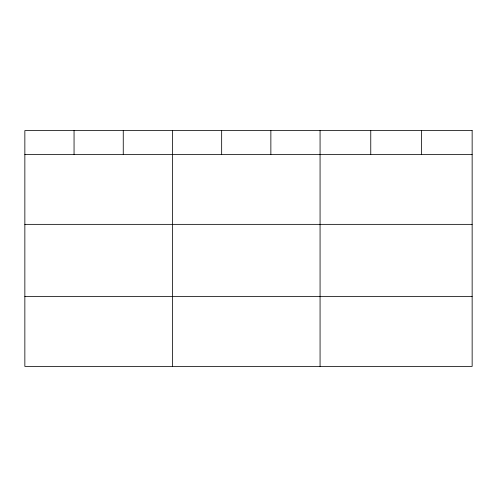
<?xml version="1.0" encoding="UTF-8"?>
<svg xmlns="http://www.w3.org/2000/svg" width="497" height="497" viewBox="0 0 497 497"><rect width="100%" height="100%" fill="white"/><g stroke="black" fill="none" stroke-linecap="round" stroke-linejoin="round"><path stroke-width="0.75" d="M24.85 154.399L472.15 154.399M24.85 224.358L472.15 224.358M24.85 296.442L472.15 296.442M421.456 130.599L421.456 154.399M370.762 130.599L370.762 154.399M320.068 130.599L320.068 366.401M270.865 130.599L270.865 154.399M221.662 130.599L221.662 154.399M172.459 130.599L172.459 366.401M123.256 130.599L123.256 154.399M74.053 130.599L74.053 154.399M472.15 130.599L24.85 130.599L24.85 366.401L472.15 366.401L472.15 130.599"/></g></svg>
